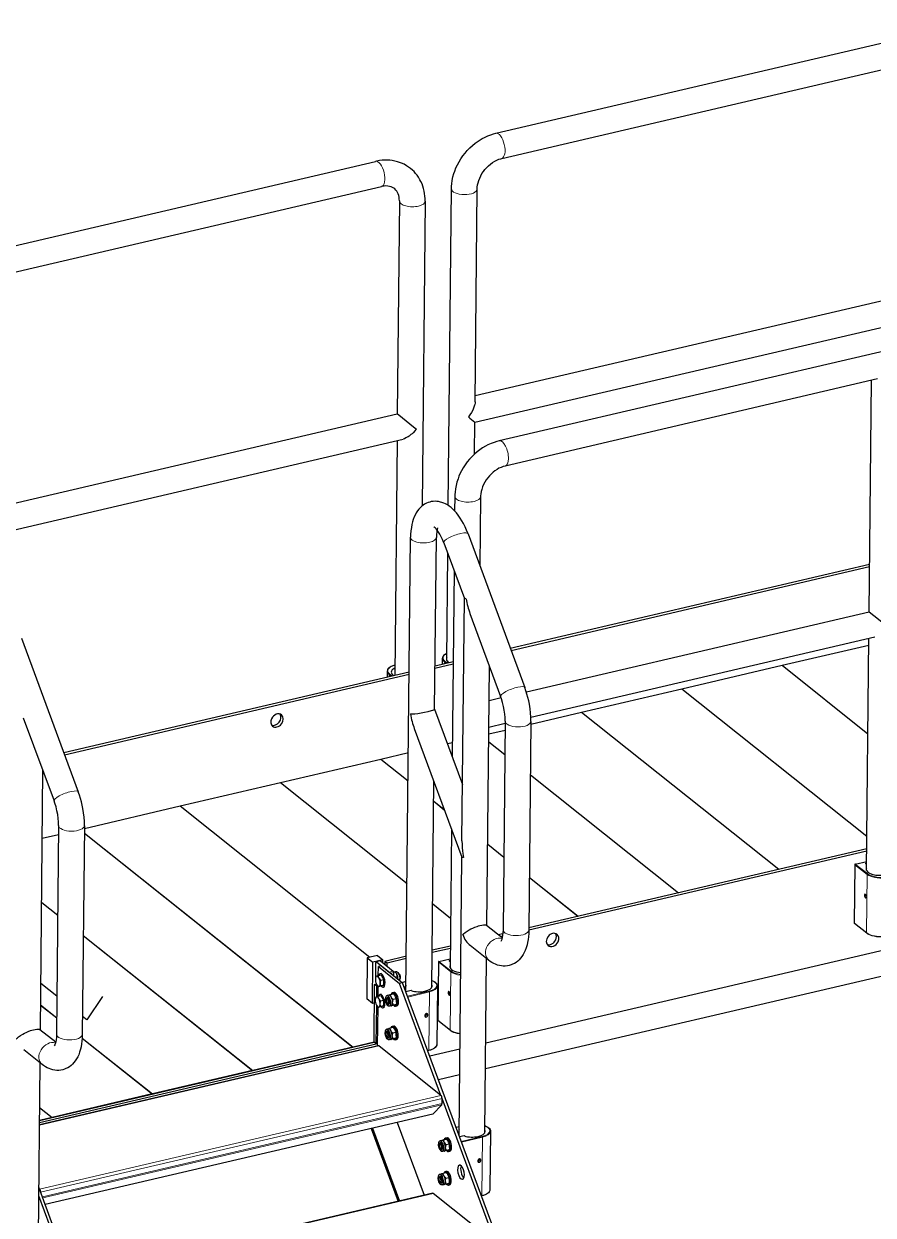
# Model space of a CAD drawing. Extents: x 5 to 836, y 5 to 589.
# Drawn here: x 697.3 to 771.3, y 246.8 to 350.6 of the extents above; entities that cross this region are included whole.
import ezdxf

# ---------------------------------------------------------------- set-up
doc = ezdxf.new("R2010")
doc.units = 0

msp = doc.modelspace()

# ---------------------------------------------------------------- linework, layer by layer
at = {"color": 7, "lineweight": 25}
for p, q in [((738.43, 341.05), (779.28, 350.59)), ((738.94, 338.86), (779.79, 348.4)), ((687.09, 329.07), (727.94, 338.6)), ((687.6, 326.87), (728.45, 336.41)), ((734.28, 308.62), (734.55, 336.21)), ((736.62, 317.64), (736.8, 336.19)), ((730.02, 335.16), (729.83, 316.6)), ((732.27, 335.13), (732.01, 308.58)), ((805.39, 329.81), (738.72, 314.25)), ((736.63, 318.19), (781.18, 328.59)), ((736.6, 315.87), (781.69, 326.4)), ((771.7, 319.64), (739.23, 312.05)), ((770.97, 299.33), (771.17, 319.51)), ((685.28, 306.2), (729.83, 316.6)), ((736.57, 313.09), (736.6, 315.87)), ((685.26, 303.89), (730.35, 314.41)), ((729.81, 314.29), (729.61, 293.82)), ((734.85, 309.41), (734.83, 308.14)), ((737.1, 309.38), (737.04, 303.34)), ((730.59, 266.25), (730.99, 305.85)), ((733.09, 290.87), (733.24, 305.83)), ((733.89, 305.37), (735.68, 300.52)), ((736, 306.15), (740.95, 292.75)), ((734.15, 295.13), (734.24, 304.42)), ((739.69, 296.17), (771.01, 303.49)), ((739.76, 295.99), (771.01, 303.29)), ((734.78, 302.95), (734.62, 286.72)), ((735.47, 279.38), (735.68, 300.53)), ((736.17, 299.21), (738.84, 291.97)), ((770.97, 299.33), (741.09, 292.36)), ((697.07, 297.06), (702.02, 283.66)), ((771.48, 297.14), (741.48, 290.14)), ((770.75, 276.8), (770.95, 297.02)), ((763.39, 294.69), (770.94, 296.45)), ((733.13, 294.64), (734.71, 295.01)), ((733.76, 295.29), (733.76, 294.79)), ((700.76, 287.08), (730.87, 294.12)), ((700.83, 286.9), (730.87, 293.92)), ((728.95, 294.17), (728.95, 293.67)), ((733.12, 294.44), (734.7, 294.81)), ((737.65, 271.99), (737.87, 294.6)), ((754.64, 292.64), (763.39, 294.69)), ((763.39, 294.69), (763.39, 294.68)), ((763.39, 294.69), (770.87, 288.73)), ((763.39, 294.69), (770.87, 288.73)), ((738.89, 291.84), (737.84, 291.6)), ((745.89, 290.6), (754.64, 292.64)), ((754.64, 292.64), (754.64, 292.64)), ((754.64, 292.64), (770.78, 279.79)), ((754.64, 292.64), (770.78, 279.8)), ((733.09, 290.87), (735.52, 284.3)), ((697.23, 290.12), (699.91, 282.88)), ((739.24, 289.83), (739.06, 271.63)), ((741.49, 289.8), (741.31, 271.61)), ((741.48, 289.57), (745.89, 290.6)), ((745.89, 290.6), (745.89, 290.6)), ((745.89, 290.6), (763.09, 276.91)), ((745.89, 290.6), (763.09, 276.91)), ((731.32, 289.17), (735.46, 277.98)), ((737.81, 288.71), (739.23, 289.04)), ((739.23, 289.61), (737.82, 289.28)), ((734.2, 287.87), (734.64, 287.97)), ((737.81, 288.03), (739.21, 286.91)), ((737.81, 288.03), (739.21, 286.92)), ((728.4, 286.52), (730.8, 287.08)), ((719.65, 284.47), (728.39, 286.51)), ((728.39, 286.51), (730.78, 284.62)), ((728.4, 286.52), (728.4, 286.51)), ((728.4, 286.52), (730.78, 284.62)), ((698.72, 262.9), (698.94, 285.51)), ((732.85, 266.63), (733.03, 284.56)), ((741.44, 285.14), (754.34, 274.86)), ((741.44, 285.13), (754.34, 274.86)), ((710.9, 282.43), (719.64, 284.47)), ((719.64, 284.47), (730.69, 275.68)), ((719.65, 284.47), (719.65, 284.47)), ((719.65, 284.47), (730.69, 275.68)), ((702.55, 280.48), (710.89, 282.43)), ((710.89, 282.43), (727.44, 269.26)), ((710.9, 282.43), (710.9, 282.43)), ((710.9, 282.43), (727.44, 269.26)), ((733.01, 282.84), (733.93, 282.1)), ((733.01, 282.84), (733.93, 282.11)), ((700.3, 280.74), (700.12, 262.54)), ((702.55, 280.71), (702.37, 262.52)), ((734.56, 280.41), (734.44, 268.32)), ((698.88, 279.62), (700.3, 279.95)), ((702.55, 280.07), (725.97, 261.42)), ((702.55, 280.07), (725.98, 261.42)), ((808.91, 278.43), (737.55, 261.77)), ((808.91, 278.43), (737.55, 261.77)), ((737.72, 279.09), (739.12, 277.97)), ((737.72, 279.09), (739.12, 277.98)), ((770.77, 278.7), (741.31, 271.82)), ((770.77, 278.5), (741.31, 271.62)), ((735.22, 253.72), (735.46, 277.98)), ((769.73, 277.31), (769.68, 272.23)), ((769.77, 277.37), (770.76, 277.6)), ((770.75, 277.34), (770.66, 277.42)), ((770.67, 277.43), (770.75, 277.45)), ((808.88, 276.18), (737.53, 259.52)), ((741.35, 276.2), (745.59, 272.82)), ((741.35, 276.2), (745.6, 272.82)), ((698.83, 274.02), (700.23, 272.91)), ((698.83, 274.02), (700.23, 272.91)), ((732.92, 273.91), (734.48, 272.66)), ((732.92, 273.9), (734.48, 272.66)), ((738.98, 270.93), (737.61, 272.02)), ((770.77, 271.34), (769.69, 272.2)), ((702.46, 271.13), (717.23, 259.38)), ((702.46, 271.13), (717.22, 259.37)), ((739.04, 271.29), (738.64, 271.2)), ((739.01, 271.08), (738.83, 271.04)), ((734.46, 270.22), (732.88, 269.85)), ((734.46, 270.02), (732.88, 269.65)), ((737.8, 268.99), (736.2, 270.26)), ((727.22, 269.2), (727.19, 265.61)), ((728.1, 269.41), (727.22, 269.2)), ((727.22, 269.2), (727.71, 268.82)), ((728.58, 269.02), (727.71, 268.82)), ((728.34, 268.93), (727.99, 268.85)), ((728.1, 269.41), (728.58, 269.02)), ((728.37, 268.92), (729.48, 268.04)), ((728.58, 268.76), (728.58, 269.02)), ((730.63, 269.33), (728.75, 268.89)), ((730.62, 269.13), (728.95, 268.73)), ((733.46, 268.89), (734.45, 269.12)), ((734.45, 268.86), (734.35, 268.94)), ((734.36, 268.95), (734.45, 268.97)), ((737.47, 253.97), (737.62, 269.13)), ((727.67, 265.22), (727.71, 268.82)), ((727.96, 267.54), (727.97, 268.79)), ((728.02, 268.84), (729.13, 267.96)), ((728.18, 267.63), (728.19, 268.43)), ((728.45, 268.5), (728.19, 268.43)), ((728.19, 268.43), (730.03, 266.97)), ((728.45, 268.5), (730.29, 267.03)), ((728.95, 268.73), (728.75, 268.89)), ((728.75, 268.89), (728.75, 268.62)), ((728.94, 268.47), (728.95, 268.73)), ((729.52, 267.97), (729.63, 267.99)), ((729.53, 267.64), (729.53, 267.91)), ((729.63, 267.99), (729.71, 268.01)), ((733.42, 268.84), (733.37, 263.75)), ((700.16, 265.85), (698.76, 266.96)), ((700.16, 265.85), (698.76, 266.96)), ((727.81, 261.85), (727.86, 266.88)), ((727.86, 266.88), (728.01, 266.92)), ((728.05, 266.73), (727.86, 266.88)), ((727.93, 267.35), (727.93, 267.35)), ((728.04, 266.88), (728.04, 266.88)), ((728.04, 266.88), (728.04, 266.88)), ((728.46, 267.69), (728.18, 267.63)), ((728.45, 267.84), (728.34, 267.81)), ((728.67, 267.28), (728.4, 267.22)), ((728.67, 267.28), (728.46, 267.69)), ((728.67, 266.82), (728.67, 267.28)), ((729.68, 267.52), (729.86, 267.56)), ((729.76, 267.82), (729.78, 267.78)), ((729.78, 267.78), (729.8, 267.75)), ((729.89, 267.37), (729.89, 267.35)), ((730.01, 267.77), (729.95, 267.82)), ((730.29, 267.03), (730.03, 266.97)), ((733.64, 257.2), (730.03, 266.97)), ((730.09, 267.42), (730.06, 267.35)), ((730.25, 267.06), (730.6, 267.15)), ((738.76, 244.15), (730.29, 267.03)), ((704.12, 265.84), (702.76, 263.78)), ((704.12, 265.84), (702.76, 263.78)), ((704.12, 265.84), (702.76, 263.78)), ((704.12, 265.84), (704.12, 265.84)), ((704.12, 265.84), (704.12, 265.84)), ((704.12, 265.84), (704.12, 265.84)), ((728.04, 265.79), (728.05, 266.73)), ((728.05, 266.73), (728.13, 266.75)), ((728.45, 266.76), (728.17, 266.69)), ((728.17, 265.83), (728.17, 266.69)), ((728.44, 265.89), (728.17, 265.83)), ((728.44, 266.04), (728.33, 266.01)), ((728.67, 266.82), (728.4, 266.75)), ((728.66, 265.48), (728.44, 265.89)), ((728.45, 266.76), (728.67, 266.82)), ((728.73, 266.67), (728.62, 266.65)), ((729.09, 265.94), (728.94, 265.9)), ((729.11, 265.95), (729.09, 265.94)), ((729.52, 266.05), (729.24, 265.98)), ((729.32, 265.76), (729.3, 265.8)), ((729.42, 266.14), (729.53, 266.17)), ((729.69, 265.8), (729.65, 265.88)), ((730.42, 266.68), (730.56, 266.71)), ((730.57, 266.28), (730.58, 266.72)), ((730.58, 266.27), (730.58, 266.27)), ((731.04, 266.34), (730.59, 266.23)), ((733.34, 266.74), (733.29, 261.65)), ((698.74, 265.09), (700.14, 263.97)), ((698.74, 265.08), (700.14, 263.97)), ((727.67, 265.22), (727.19, 265.61)), ((727.84, 265.26), (727.67, 265.22)), ((727.91, 265.55), (727.91, 265.55)), ((728, 261.69), (728.04, 265.05)), ((728.02, 265.08), (728.02, 265.08)), ((728.02, 265.08), (728.02, 265.08)), ((728.12, 261.52), (728.16, 264.89)), ((728.43, 264.96), (728.16, 264.89)), ((728.66, 265.48), (728.38, 265.42)), ((728.65, 265.02), (728.38, 264.95)), ((728.43, 264.96), (728.65, 265.02)), ((728.71, 264.87), (728.6, 264.85)), ((728.65, 265.02), (728.66, 265.48)), ((728.88, 265.59), (728.92, 265.67)), ((728.96, 265.24), (729.04, 265.18)), ((728.99, 265.73), (728.97, 265.73)), ((729.12, 265.16), (729.11, 265.16)), ((729.31, 265.02), (729.15, 264.98)), ((729.51, 265.06), (729.23, 264.99)), ((729.23, 265), (729.23, 264.99)), ((729.29, 265.01), (729.31, 265.02)), ((729.31, 265.02), (729.33, 265.02)), ((729.34, 265.72), (729.32, 265.76)), ((729.43, 265.3), (729.43, 265.34)), ((729.43, 265.25), (729.43, 265.3)), ((729.75, 265.62), (729.47, 265.55)), ((729.74, 265.12), (729.47, 265.06)), ((729.64, 265.09), (729.68, 265.1)), ((729.69, 264.98), (729.8, 265)), ((729.78, 265.33), (729.78, 265.42)), ((702.76, 263.78), (702.39, 264.07)), ((702.76, 263.78), (702.39, 264.07)), ((702.76, 263.78), (702.76, 263.78)), ((734.46, 262.87), (733.38, 263.72)), ((700.05, 261.84), (698.67, 262.93)), ((728.85, 262.66), (728.89, 262.75)), ((729.07, 263.02), (728.91, 262.98)), ((728.96, 262.8), (728.94, 262.8)), ((729.08, 263.02), (729.06, 263.02)), ((729.49, 263.12), (729.21, 263.06)), ((729.29, 262.83), (729.27, 262.87)), ((729.31, 262.79), (729.29, 262.83)), ((729.39, 263.22), (729.5, 263.25)), ((729.72, 262.69), (729.44, 262.63)), ((729.66, 262.88), (729.62, 262.95)), ((698.64, 255.03), (727.81, 261.85)), ((698.64, 254.84), (728, 261.69)), ((702.36, 262.2), (708.47, 257.33)), ((702.36, 262.2), (708.48, 257.33)), ((727.81, 261.85), (725.98, 261.42)), ((728, 261.69), (727.81, 261.85)), ((728.93, 262.31), (729.01, 262.25)), ((729.09, 262.23), (729.08, 262.23)), ((729.28, 262.09), (729.12, 262.05)), ((729.48, 262.13), (729.2, 262.07)), ((729.2, 262.07), (729.2, 262.07)), ((729.26, 262.09), (729.29, 262.09)), ((729.29, 262.09), (729.31, 262.1)), ((729.4, 262.37), (729.4, 262.41)), ((729.4, 262.33), (729.4, 262.37)), ((729.72, 262.2), (729.44, 262.13)), ((729.61, 262.17), (729.66, 262.18)), ((729.66, 262.05), (729.77, 262.08)), ((729.75, 262.41), (729.75, 262.5)), ((698.87, 259.9), (697.27, 261.17)), ((728.17, 261.53), (698.64, 254.64)), ((725.97, 261.42), (717.23, 259.38)), ((733.64, 257.2), (728.22, 261.52)), ((732.57, 261.11), (732.49, 261.09)), ((735.29, 261.24), (732.66, 260.63)), ((735.29, 261.24), (732.66, 260.63)), ((698.54, 244.88), (698.69, 260.04)), ((717.22, 259.37), (708.48, 257.33)), ((735.27, 258.99), (733.43, 258.56)), ((708.47, 257.33), (699.73, 255.29)), ((733.74, 256.49), (733.74, 256.94)), ((738.4, 244.35), (733.74, 256.94)), ((698.65, 256.15), (699.73, 255.29)), ((698.65, 256.15), (699.73, 255.29)), ((732.93, 255.58), (699.14, 247.69)), ((732.93, 255.58), (733.71, 256.39)), ((699.73, 255.29), (698.64, 255.03)), ((729.82, 254.85), (732.17, 248.5)), ((734.96, 254.43), (735.23, 254.49)), ((727.55, 254.32), (729.9, 247.97)), ((727.68, 254.35), (730.03, 248)), ((734.14, 253.39), (733.87, 253.32)), ((734.04, 253.49), (734.15, 253.51)), ((735.1, 254.04), (735.19, 254.06)), ((735.2, 253.78), (735.2, 254.06)), ((735.66, 253.68), (735.27, 253.59)), ((737.96, 254.08), (737.91, 249)), ((733.5, 252.93), (733.54, 253.02)), ((733.72, 253.28), (733.56, 253.25)), ((733.58, 252.58), (733.66, 252.52)), ((733.61, 253.07), (733.59, 253.07)), ((733.73, 253.29), (733.71, 253.28)), ((733.74, 252.5), (733.73, 252.5)), ((733.93, 252.36), (733.77, 252.32)), ((733.85, 252.34), (733.86, 252.34)), ((734.13, 252.4), (733.86, 252.34)), ((733.94, 253.1), (733.92, 253.14)), ((733.92, 252.35), (733.94, 252.36)), ((733.96, 253.06), (733.94, 253.1)), ((733.94, 252.36), (733.96, 252.37)), ((734.05, 252.64), (734.05, 252.68)), ((734.05, 252.59), (734.05, 252.64)), ((734.37, 252.96), (734.09, 252.89)), ((734.37, 252.46), (734.09, 252.4)), ((734.31, 253.14), (734.27, 253.22)), ((734.27, 252.44), (734.31, 252.45)), ((734.31, 252.32), (734.42, 252.34)), ((734.4, 252.68), (734.4, 252.76)), ((733.69, 250.36), (733.53, 250.32)), ((733.7, 250.36), (733.69, 250.36)), ((734.11, 250.46), (733.84, 250.4)), ((734.01, 250.56), (734.12, 250.59)), ((734.28, 250.22), (734.24, 250.3)), ((703.5, 235.92), (698.58, 249.21)), ((733.47, 250), (733.51, 250.09)), ((733.55, 249.66), (733.63, 249.6)), ((733.58, 250.15), (733.57, 250.14)), ((733.72, 249.58), (733.7, 249.57)), ((733.9, 249.43), (733.74, 249.4)), ((733.82, 249.42), (733.83, 249.41)), ((734.1, 249.48), (733.83, 249.41)), ((733.91, 250.18), (733.89, 250.21)), ((733.89, 249.43), (733.91, 249.44)), ((733.93, 250.14), (733.91, 250.18)), ((733.91, 249.44), (733.93, 249.44)), ((734.03, 249.71), (734.03, 249.76)), ((734.03, 249.67), (734.03, 249.71)), ((734.34, 250.03), (734.06, 249.97)), ((734.34, 249.54), (734.06, 249.48)), ((734.24, 249.51), (734.28, 249.52)), ((734.28, 249.39), (734.39, 249.42)), ((734.38, 249.75), (734.38, 249.84)), ((703.24, 235.86), (698.57, 248.46)), ((732.93, 248.68), (701.49, 241.34)), ((738.4, 244.35), (732.97, 248.66)), ((737.19, 248.45), (737.17, 248.45))]:
    msp.add_line(p, q, dxfattribs=at)
at = {"color": 7, "lineweight": 9}
for p, q in [((733.94, 295), (733.93, 294.83)), ((734.1, 294.87), (733.94, 295)), ((734.19, 294.89), (733.98, 295.05)), ((729.29, 293.75), (729.12, 293.87)), ((729.12, 293.87), (729.12, 293.71)), ((729.37, 293.77), (729.17, 293.93)), ((770.8, 276.46), (769.73, 277.31)), ((770.85, 276.51), (769.77, 277.37)), ((770.67, 277.43), (770.67, 277.41)), ((770.8, 276.46), (770.75, 271.37)), ((770.75, 271.37), (769.68, 272.23)), ((728.37, 268.92), (728.02, 268.84)), ((734.36, 268.95), (734.36, 268.93)), ((729.48, 268.04), (729.13, 267.96)), ((729.53, 267.91), (729.27, 267.85)), ((734.5, 267.98), (733.42, 268.84)), ((734.54, 268.03), (733.46, 268.89)), ((734.5, 267.98), (734.45, 262.89)), ((730.26, 267.06), (730.6, 267.14)), ((730.56, 266.31), (730.56, 266.71)), ((732.61, 266.29), (730.73, 265.85)), ((732.63, 266.22), (730.76, 265.78)), ((732.63, 266.22), (732.58, 261.14)), ((734.45, 262.89), (733.37, 263.75)), ((728.22, 261.52), (698.63, 254.61)), ((732.58, 261.14), (732.48, 261.11)), ((733.64, 257.2), (698.65, 249.03)), ((733.74, 256.94), (698.74, 248.77)), ((733.74, 256.49), (698.9, 248.36)), ((733.71, 256.39), (698.93, 248.27)), ((734.96, 254.42), (735.23, 254.48)), ((735.18, 253.81), (735.19, 254.06)), ((737.23, 253.63), (735.41, 253.2)), ((737.25, 253.56), (735.43, 253.14)), ((737.25, 253.56), (737.2, 248.48)), ((732.97, 248.66), (701.5, 241.32)), ((737.2, 248.48), (737.16, 248.47))]:
    msp.add_line(p, q, dxfattribs=at)
at = {"color": 7, "lineweight": 25}
for points in [[(734.55, 336.21), (734.56, 336.44), (734.58, 336.66), (734.62, 336.95), (734.68, 337.25), (734.77, 337.54), (734.84, 337.75), (734.95, 338.03), (735.08, 338.31), (735.22, 338.58), (735.38, 338.84), (735.55, 339.09), (735.74, 339.33), (735.94, 339.56), (736.15, 339.78), (736.38, 339.99), (736.62, 340.18), (736.8, 340.31), (736.98, 340.43), (737.24, 340.59), (737.45, 340.7), (737.72, 340.82), (738, 340.93), (738.21, 341), (738.43, 341.05)], [(732.27, 335.13), (732.26, 335.36), (732.25, 335.58), (732.22, 335.8), (732.18, 336.01), (732.13, 336.23), (732.07, 336.44), (731.99, 336.64), (731.9, 336.84), (731.81, 337.01), (731.69, 337.22), (731.56, 337.4), (731.43, 337.56), (731.3, 337.71), (731.16, 337.84), (731, 337.98), (730.82, 338.11), (730.64, 338.23), (730.42, 338.35), (730.19, 338.45), (730.03, 338.52), (729.86, 338.57), (729.63, 338.63), (729.4, 338.67), (729.17, 338.7), (728.97, 338.71), (728.75, 338.71), (728.53, 338.7), (728.28, 338.67), (728.01, 338.62), (727.94, 338.6)], [(736.8, 336.19), (736.81, 336.37), (736.84, 336.56), (736.88, 336.75), (736.93, 336.93), (737.02, 337.15), (737.11, 337.35), (737.22, 337.54), (737.34, 337.72), (737.48, 337.9), (737.63, 338.07), (737.78, 338.23), (737.95, 338.37), (738.14, 338.5), (738.33, 338.62), (738.52, 338.72), (738.7, 338.79), (738.87, 338.84), (738.94, 338.86)], [(730.02, 335.16), (730.01, 335.33), (729.99, 335.49), (729.96, 335.63), (729.91, 335.77), (729.86, 335.89), (729.79, 336), (729.71, 336.11), (729.62, 336.2), (729.52, 336.28), (729.41, 336.34), (729.29, 336.39), (729.15, 336.43), (729, 336.45), (728.84, 336.46), (728.68, 336.45), (728.52, 336.43), (728.45, 336.41)], [(736.62, 317.64), (736.61, 317.54), (736.6, 317.43), (736.58, 317.35), (736.55, 317.26), (736.49, 317.09), (736.41, 316.92), (736.3, 316.72), (736.17, 316.52), (736.03, 316.33)], [(729.83, 316.6), (729.83, 316.6), (729.85, 316.59), (729.96, 316.51), (731.24, 315.48), (731.5, 315.28)], [(736.03, 316.33), (736.15, 316.24), (736.59, 315.88), (736.6, 315.87), (736.6, 315.87), (736.6, 315.87)], [(731.5, 315.28), (731.38, 315.14), (731.21, 314.96), (731.12, 314.87), (731.02, 314.79), (730.86, 314.67), (730.78, 314.61), (730.7, 314.56), (730.58, 314.5), (730.45, 314.44), (730.35, 314.41)], [(738.72, 314.25), (738.51, 314.19), (738.29, 314.12), (738.01, 314.02), (737.74, 313.89), (737.53, 313.78), (737.27, 313.63), (737.03, 313.46), (736.79, 313.28), (736.56, 313.08), (736.34, 312.87), (736.13, 312.64), (735.94, 312.41), (735.76, 312.16), (735.59, 311.9), (735.44, 311.64), (735.3, 311.37), (735.21, 311.16), (735.13, 310.95), (735.04, 310.66), (734.96, 310.37), (734.9, 310.07), (734.87, 309.78), (734.85, 309.56), (734.85, 309.41)], [(739.23, 312.05), (739.06, 312.01), (738.88, 311.94), (738.7, 311.86), (738.53, 311.76), (738.35, 311.64), (738.18, 311.51), (738.01, 311.36), (737.86, 311.2), (737.72, 311.02), (737.58, 310.84), (737.47, 310.65), (737.36, 310.46), (737.27, 310.24), (737.2, 310.02), (737.15, 309.83), (737.12, 309.64), (737.1, 309.46), (737.1, 309.38)], [(736, 306.15), (735.88, 306.46), (735.75, 306.75), (735.6, 307.04), (735.47, 307.29), (735.32, 307.52), (735.15, 307.77), (734.99, 307.97), (734.83, 308.15), (734.68, 308.3), (734.53, 308.44), (734.36, 308.56), (734.21, 308.66), (734.04, 308.75), (733.89, 308.82), (733.72, 308.89), (733.59, 308.92), (733.42, 308.96), (733.28, 308.97), (733.14, 308.98), (732.96, 308.97), (732.8, 308.95), (732.66, 308.92), (732.54, 308.88), (732.37, 308.81), (732.22, 308.73), (732.1, 308.65), (731.97, 308.55), (731.83, 308.42), (731.71, 308.29), (731.59, 308.14), (731.49, 307.99), (731.41, 307.83), (731.31, 307.62), (731.22, 307.4), (731.16, 307.18), (731.1, 306.95), (731.06, 306.71), (731.02, 306.41), (730.99, 306.08), (730.99, 305.85)], [(733.89, 305.37), (733.78, 305.64), (733.67, 305.88), (733.55, 306.11), (733.44, 306.29), (733.32, 306.46), (733.22, 306.58), (733.13, 306.67), (733.06, 306.73), (733.03, 306.75)], [(733.35, 306.66), (733.31, 306.51), (733.27, 306.33), (733.25, 306.09), (733.24, 305.83)], [(735.82, 300.49), (735.75, 300.5), (735.7, 300.51), (735.69, 300.51), (735.68, 300.52), (735.68, 300.52)], [(772.63, 298), (772.53, 298.09), (771.37, 299.01), (770.98, 299.32), (770.97, 299.33), (770.97, 299.33)], [(734.15, 295.73), (734.03, 295.66), (733.94, 295.6), (733.87, 295.53), (733.82, 295.47), (733.79, 295.4), (733.77, 295.33), (733.76, 295.29)], [(729.62, 294.7), (729.45, 294.65), (729.31, 294.59), (729.2, 294.53), (729.11, 294.46), (729.04, 294.4), (728.99, 294.32), (728.97, 294.25), (728.95, 294.18), (728.95, 294.17)], [(739.24, 289.83), (739.23, 290.13), (739.2, 290.44), (739.16, 290.77), (739.1, 291.11), (739.01, 291.44), (738.92, 291.76), (738.84, 291.97)], [(741.49, 289.8), (741.48, 290.17), (741.46, 290.54), (741.41, 290.91), (741.35, 291.29), (741.29, 291.59), (741.22, 291.88), (741.14, 292.18), (741.05, 292.47), (740.95, 292.75)], [(730.98, 290.45), (731.1, 290.45), (731.35, 290.47), (731.62, 290.5), (731.91, 290.55), (732.2, 290.6), (732.53, 290.67), (732.81, 290.74), (732.92, 290.78), (733.01, 290.81), (733.06, 290.84), (733.08, 290.86), (733.09, 290.87), (733.09, 290.87)], [(702.55, 280.71), (702.55, 281.08), (702.52, 281.45), (702.48, 281.82), (702.42, 282.2), (702.36, 282.49), (702.29, 282.79), (702.21, 283.09), (702.12, 283.38), (702.02, 283.66)], [(700.3, 280.74), (700.3, 281.04), (700.27, 281.35), (700.23, 281.68), (700.16, 282.02), (700.08, 282.35), (699.99, 282.67), (699.91, 282.88)], [(735.47, 279.38), (735.48, 279.08), (735.49, 278.78), (735.52, 278.53), (735.55, 278.29), (735.6, 277.95)], [(735.6, 277.95), (735.52, 277.95), (735.48, 277.96), (735.47, 277.97), (735.46, 277.98), (735.46, 277.98)], [(735.53, 271.22), (735.61, 271.29), (735.75, 271.41), (735.92, 271.52), (736.11, 271.64), (736.26, 271.72), (736.41, 271.79), (736.59, 271.87), (736.79, 271.94), (736.91, 271.98), (737.04, 272.02), (737.2, 272.05), (737.34, 272.07), (737.45, 272.07), (737.53, 272.06), (737.57, 272.04), (737.61, 272.02)], [(741.31, 271.61), (741.3, 271.31), (741.27, 271.03), (741.24, 270.78), (741.2, 270.54), (741.15, 270.32), (741.07, 270.07), (740.99, 269.84), (740.91, 269.67), (740.81, 269.48), (740.69, 269.3), (740.58, 269.16), (740.46, 269.03), (740.33, 268.91), (740.19, 268.8), (740.04, 268.71), (739.88, 268.63), (739.75, 268.58), (739.6, 268.53), (739.43, 268.5), (739.25, 268.48), (739.08, 268.48), (738.91, 268.49), (738.74, 268.52), (738.57, 268.57), (738.41, 268.63), (738.25, 268.7), (738.09, 268.79), (737.93, 268.89), (737.8, 268.99)], [(739.06, 271.63), (739.04, 271.36), (739.02, 271.15), (738.99, 270.96), (738.95, 270.8), (738.9, 270.69), (738.86, 270.61)], [(773.33, 271.64), (773.32, 271.57), (773.3, 271.5), (773.26, 271.43), (773.19, 271.36), (773.11, 271.3), (773, 271.23), (772.87, 271.17), (772.72, 271.12), (772.55, 271.08), (772.33, 271.05), (772.11, 271.03), (771.88, 271.03), (771.65, 271.04), (771.43, 271.08), (771.25, 271.12), (771.08, 271.17), (770.94, 271.23), (770.83, 271.3), (770.77, 271.34)], [(729.76, 267.82), (729.72, 267.89), (729.63, 267.99)], [(729.71, 268.01), (729.75, 268.01), (729.8, 267.99), (729.84, 267.96), (729.89, 267.91), (729.95, 267.83), (729.99, 267.72), (730.03, 267.59), (730.06, 267.46), (730.06, 267.37)], [(727.96, 267.57), (727.94, 267.48), (727.93, 267.41), (727.93, 267.35)], [(728.18, 267.63), (728, 267.58), (727.96, 267.57)], [(728.04, 266.88), (728.07, 266.82), (728.12, 266.76), (728.17, 266.69)], [(728.25, 267.42), (728.23, 267.48), (728.2, 267.55), (728.18, 267.63)], [(728.25, 267.42), (728.29, 267.36), (728.34, 267.29), (728.4, 267.22)], [(728.4, 266.75), (728.38, 266.83), (728.37, 266.89), (728.36, 266.98), (728.37, 267.06), (728.38, 267.14), (728.4, 267.22)], [(729.8, 267.75), (729.83, 267.68), (729.86, 267.56)], [(729.89, 267.37), (729.88, 267.44), (729.86, 267.56)], [(730.04, 267.23), (730.06, 267.32), (730.06, 267.37)], [(732.85, 267.23), (732.99, 267.17), (733.1, 267.1), (733.19, 267.03), (733.25, 266.96), (733.3, 266.89), (733.33, 266.82), (733.34, 266.76), (733.34, 266.74)], [(728.17, 265.83), (727.99, 265.78), (727.95, 265.77)], [(728.17, 266.69), (728.3, 266.73), (728.4, 266.75)], [(728.23, 265.62), (728.21, 265.68), (728.18, 265.75), (728.17, 265.83)], [(728.94, 265.9), (728.9, 265.89), (728.86, 265.85), (728.84, 265.8), (728.81, 265.73), (728.8, 265.64), (728.8, 265.62)], [(729.3, 265.8), (729.27, 265.86), (729.24, 265.98)], [(729.65, 265.88), (729.61, 265.94), (729.52, 266.05)], [(729.69, 265.8), (729.72, 265.73), (729.75, 265.62)], [(727.95, 265.77), (727.93, 265.69), (727.91, 265.61), (727.91, 265.55)], [(728.02, 265.08), (728.05, 265.02), (728.1, 264.96), (728.16, 264.89)], [(728.16, 264.89), (728.28, 264.93), (728.38, 264.95)], [(728.23, 265.62), (728.27, 265.56), (728.32, 265.49), (728.38, 265.42)], [(728.38, 264.95), (728.36, 265.03), (728.35, 265.09), (728.34, 265.18), (728.35, 265.27), (728.36, 265.34), (728.38, 265.42)], [(729.15, 264.98), (729.11, 264.98), (729.07, 264.99), (729.02, 265.02), (728.97, 265.08), (728.92, 265.16), (728.87, 265.26), (728.83, 265.39), (728.81, 265.52), (728.8, 265.62)], [(729.34, 265.72), (729.38, 265.66), (729.47, 265.55)], [(729.43, 265.34), (729.44, 265.42), (729.47, 265.55)], [(729.43, 265.25), (729.44, 265.18), (729.47, 265.06)], [(729.78, 265.33), (729.77, 265.26), (729.74, 265.12)], [(729.78, 265.42), (729.78, 265.49), (729.75, 265.62)], [(732.23, 264.12), (732.27, 264.13), (732.31, 264.15), (732.34, 264.17), (732.36, 264.19), (732.38, 264.22), (732.39, 264.25), (732.4, 264.29), (732.4, 264.34)], [(696.6, 262.13), (696.68, 262.2), (696.82, 262.32), (696.99, 262.43), (697.18, 262.55), (697.32, 262.63), (697.48, 262.7), (697.66, 262.78), (697.85, 262.85), (697.98, 262.89), (698.11, 262.93), (698.27, 262.96), (698.41, 262.98), (698.52, 262.98), (698.6, 262.97), (698.64, 262.95), (698.67, 262.93)], [(728.91, 262.98), (728.87, 262.96), (728.83, 262.93), (728.81, 262.88), (728.79, 262.81), (728.78, 262.72), (728.78, 262.69)], [(729.12, 262.05), (729.08, 262.05), (729.04, 262.07), (728.99, 262.1), (728.94, 262.15), (728.89, 262.23), (728.84, 262.34), (728.8, 262.46), (728.78, 262.6), (728.78, 262.69)], [(729.27, 262.87), (729.25, 262.94), (729.21, 263.06)], [(729.31, 262.79), (729.36, 262.73), (729.44, 262.63)], [(729.62, 262.95), (729.58, 263.02), (729.49, 263.12)], [(729.66, 262.88), (729.69, 262.81), (729.72, 262.69)], [(729.75, 262.5), (729.75, 262.57), (729.72, 262.69)], [(735.31, 262.57), (735.09, 262.61), (734.92, 262.65), (734.76, 262.7), (734.62, 262.76), (734.51, 262.83), (734.46, 262.87)], [(702.37, 262.52), (702.36, 262.22), (702.34, 261.94), (702.31, 261.69), (702.27, 261.45), (702.22, 261.23), (702.14, 260.98), (702.06, 260.75), (701.98, 260.58), (701.87, 260.39), (701.76, 260.21), (701.64, 260.06), (701.53, 259.94), (701.4, 259.82), (701.26, 259.71), (701.11, 259.62), (700.95, 259.54), (700.82, 259.49), (700.66, 259.44), (700.5, 259.4), (700.32, 259.39), (700.15, 259.39), (699.98, 259.4), (699.81, 259.43), (699.64, 259.48), (699.48, 259.54), (699.32, 259.61), (699.16, 259.7), (699, 259.8), (698.87, 259.9)], [(700.12, 262.54), (700.11, 262.27), (700.09, 262.06), (700.06, 261.87), (700.02, 261.71), (699.97, 261.6), (699.93, 261.52)], [(729.4, 262.41), (729.41, 262.49), (729.44, 262.63)], [(729.4, 262.33), (729.41, 262.25), (729.44, 262.13)], [(729.75, 262.41), (729.74, 262.33), (729.72, 262.2)], [(733.29, 261.65), (733.28, 261.58), (733.25, 261.51), (733.22, 261.45), (733.16, 261.39), (733.08, 261.32), (732.99, 261.26), (732.86, 261.2), (732.72, 261.15), (732.57, 261.11)], [(737.48, 254.57), (737.61, 254.51), (737.72, 254.44), (737.81, 254.38), (737.88, 254.31), (737.92, 254.24), (737.95, 254.16), (737.96, 254.1), (737.96, 254.08)], [(734.27, 253.22), (734.23, 253.28), (734.14, 253.39)], [(733.56, 253.25), (733.52, 253.23), (733.48, 253.2), (733.46, 253.15), (733.44, 253.07), (733.43, 252.98), (733.43, 252.96)], [(733.77, 252.32), (733.73, 252.32), (733.69, 252.33), (733.64, 252.37), (733.59, 252.42), (733.54, 252.5), (733.49, 252.6), (733.45, 252.73), (733.43, 252.86), (733.43, 252.96)], [(733.92, 253.14), (733.9, 253.21), (733.87, 253.32)], [(733.96, 253.06), (734.01, 253), (734.09, 252.89)], [(734.05, 252.68), (734.06, 252.76), (734.09, 252.89)], [(734.05, 252.59), (734.06, 252.52), (734.09, 252.4)], [(734.31, 253.14), (734.34, 253.08), (734.37, 252.96)], [(734.4, 252.76), (734.4, 252.84), (734.37, 252.96)], [(734.4, 252.68), (734.4, 252.6), (734.37, 252.46)], [(736.85, 251.46), (736.89, 251.47), (736.93, 251.49), (736.96, 251.51), (736.98, 251.53), (737, 251.56), (737.01, 251.59), (737.02, 251.64), (737.02, 251.68)], [(733.53, 250.32), (733.49, 250.3), (733.46, 250.27), (733.43, 250.22), (733.41, 250.15), (733.4, 250.06), (733.4, 250.04)], [(733.89, 250.21), (733.87, 250.28), (733.84, 250.4)], [(734.24, 250.3), (734.2, 250.36), (734.11, 250.46)], [(734.28, 250.22), (734.31, 250.15), (734.34, 250.03)], [(733.74, 249.4), (733.7, 249.4), (733.66, 249.41), (733.61, 249.44), (733.56, 249.5), (733.51, 249.58), (733.46, 249.68), (733.42, 249.81), (733.4, 249.94), (733.4, 250.04)], [(733.93, 250.14), (733.98, 250.07), (734.06, 249.97)], [(734.03, 249.76), (734.03, 249.83), (734.06, 249.97)], [(734.03, 249.67), (734.03, 249.6), (734.06, 249.48)], [(734.38, 249.84), (734.37, 249.91), (734.34, 250.03)], [(734.38, 249.75), (734.37, 249.67), (734.34, 249.54)], [(737.91, 249), (737.9, 248.92), (737.88, 248.86), (737.84, 248.79), (737.78, 248.73), (737.7, 248.67), (737.61, 248.61), (737.49, 248.55), (737.35, 248.49), (737.19, 248.45)]]:
    msp.add_lwpolyline(points, dxfattribs=at)
for centre, radius, start, end in [((732.79, 252.22), 14.21, 104.4356, 104.9835), ((729.57, 265.34), 1.37, 40.9875, 42.6676), ((729.65, 263.69), 1.37, 105.2198, 107.8283), ((733.01, 251.3), 14.21, 104.4356, 104.9835), ((725.97, 278.82), 14.21, 284.4356, 284.9835), ((729.33, 266.42), 1.37, 285.2199, 287.8283), ((732.76, 249.3), 14.21, 104.4356, 104.9835), ((729.62, 260.77), 1.37, 105.2198, 107.8283), ((732.98, 248.37), 14.21, 104.4356, 104.9835), ((725.94, 275.89), 14.21, 284.4356, 284.9835), ((729.3, 263.5), 1.37, 285.2199, 287.8283), ((737.41, 239.56), 14.21, 104.4356, 104.9835), ((734.27, 251.03), 1.37, 105.2198, 107.8283), ((737.63, 238.64), 14.21, 104.4356, 104.9835), ((730.59, 266.16), 14.21, 284.4356, 284.9835), ((733.95, 253.77), 1.37, 285.2199, 287.8283), ((737.38, 236.64), 14.21, 104.4356, 104.9835), ((734.25, 248.11), 1.37, 105.2198, 107.8283), ((737.6, 235.72), 14.21, 104.4356, 104.9835), ((730.56, 263.24), 14.21, 284.4356, 284.9835), ((733.92, 250.84), 1.37, 285.2199, 287.8283)]:
    msp.add_arc(centre, radius, start, end, dxfattribs=at)
at = {"color": 7, "lineweight": 9}
for centre, major_axis, ratio, start_param, end_param in [((738.68, 339.96), (0.26, -1.1), 0.43918, 0.000015, 3.141607), ((728.2, 337.51), (0.26, -1.1), 0.43918, 0.000015, 3.141607), ((735.68, 336.2), (1.12, -0.01), 0.436237, 3.141578, 6.28317), ((731.14, 335.14), (-1.12, 0.01), 0.436237, 6.28317, 9.424763), ((738.98, 313.15), (-0.26, 1.1), 0.43918, 3.141607, 6.2832), ((735.97, 309.4), (-1.12, 0.01), 0.436237, 6.28317, 9.424763), ((732.11, 305.84), (1.12, -0.01), 0.436237, 3.141631, 6.283224), ((734.94, 305.76), (-1.06, -0.39), 0.24688, 3.141577, 6.28317), ((735.14, 295.32), (-1.32, 0.01), 0.436237, 5.55707, 6.793061), ((735.14, 295.28), (-1.37, 0.01), 0.436237, 6.28317, 6.793061), ((733.98, 295.01), (-0.0311, -0.0391), 0.785378, 3.923629, 5.494425), ((730.33, 294.2), (-1.32, 0.01), 0.436237, 5.282312, 6.793061), ((730.33, 294.16), (-1.37, 0.01), 0.436237, 6.28317, 6.793061), ((729.17, 293.89), (-0.0311, -0.0391), 0.785378, 3.923629, 5.494425), ((739.9, 292.36), (-1.06, -0.39), 0.24688, 3.141577, 6.28317), ((740.36, 289.81), (-1.12, 0.01), 0.436237, 0.000039, 3.141631), ((700.97, 283.27), (-1.06, -0.39), 0.24688, 3.141577, 6.28317), ((701.43, 280.72), (-1.12, 0.01), 0.436237, 0.000039, 3.141631), ((772.01, 276.74), (-1.37, 0.01), 0.436237, 0.509876, 3.141631), ((770.85, 276.47), (-0.0311, -0.0391), 0.785378, 3.923629, 5.494425), ((772.01, 276.78), (-1.32, 0.01), 0.436237, 0.509876, 3.651468), ((738.5, 269.87), (0.701, 0.88), 0.785378, 0.302444, 3.141552), ((740.18, 271.62), (-1.12, 0.01), 0.436237, 0.000039, 3.141631), ((771.96, 271.65), (-1.37, 0.01), 0.436237, 0.509876, 3.141631), ((770.8, 271.38), (-0.0311, -0.0391), 0.785378, 5.494425, 6.283206), ((729.82, 267.54), (0.108, -0.463), 0.43918, 0.743062, 3.141542), ((734.54, 267.99), (-0.0311, -0.0391), 0.785378, 3.923629, 5.494425), ((735.7, 268.26), (-1.37, 0.01), 0.436237, 0.509876, 1.32208), ((735.7, 268.3), (-1.32, 0.01), 0.436237, 0.509876, 1.312484), ((731.97, 266.8), (-1.32, 0.01), 0.436237, 2.080672, 3.980994), ((729.03, 265.44), (-0.104, 0.446), 0.43918, 1.06378, 7.346965), ((729.04, 265.44), (-0.108, 0.463), 0.43918, 3.141542, 6.283135), ((732.61, 266.24), (0.0114, -0.0487), 0.43918, 1.06378, 2.634576), ((731.96, 266.75), (-1.37, 0.01), 0.436237, 2.080672, 3.141578), ((729, 262.51), (-0.104, 0.446), 0.43918, 1.06378, 7.346965), ((729.01, 262.52), (-0.108, 0.463), 0.43918, 3.141542, 6.283135), ((735.65, 263.18), (-1.37, 0.01), 0.436237, 0.509876, 1.32208), ((734.49, 262.91), (-0.0311, -0.0391), 0.785378, 5.494425, 6.283206), ((699.57, 260.78), (0.701, 0.88), 0.785378, 0.302444, 3.141552), ((701.25, 262.53), (-1.12, 0.01), 0.436237, 0.000039, 3.141631), ((731.91, 261.67), (-1.37, 0.01), 0.436237, 2.080672, 3.141578), ((732.56, 261.16), (0.0114, -0.0487), 0.43918, 6.283135, 7.346965), ((736.59, 254.14), (-1.32, 0.01), 0.436237, 2.080672, 3.980994), ((737.23, 253.58), (0.0114, -0.0487), 0.43918, 1.06378, 2.634576), ((736.59, 254.09), (-1.37, 0.01), 0.436237, 2.080672, 3.141578), ((733.65, 252.78), (-0.104, 0.446), 0.43918, 1.06378, 7.346965), ((733.66, 252.78), (-0.108, 0.463), 0.43918, 3.141542, 6.283135), ((733.62, 249.86), (-0.104, 0.446), 0.43918, 1.06378, 7.346965), ((733.64, 249.86), (-0.108, 0.463), 0.43918, 3.141542, 6.283135), ((737.18, 248.5), (0.0114, -0.0487), 0.43918, 6.283135, 7.346965), ((736.54, 249.01), (-1.37, 0.01), 0.436237, 2.080672, 3.141578)]:
    msp.add_ellipse(centre, major_axis=major_axis, ratio=ratio, start_param=start_param, end_param=end_param, dxfattribs=at)
at = {"color": 7, "lineweight": 25}
for centre, major_axis, ratio, start_param, end_param in [((736.81, 300.72), (0.5, -2.88), 0.345056, 4.732132, 5.202486), ((735.27, 295.22), (-1.15, 0.01), 0.436237, 6.074291, 6.283154), ((735.27, 295.22), (-1.15, 0.01), 0.436237, 6.283154, 6.923564), ((730.46, 294.09), (-1.15, 0.01), 0.436237, 5.543065, 6.283154), ((730.46, 294.09), (-1.15, 0.01), 0.436237, 6.283154, 6.923564), ((719.35, 289.88), (-0.389, -0.489), 0.785378, 4.994425, 6.283146), ((719.35, 289.88), (-0.389, -0.489), 0.785378, 3.141553, 4.994425), ((719.15, 290.03), (-0.389, -0.489), 0.785378, 0.25497, 2.886622), ((719.35, 289.88), (-0.389, -0.489), 0.785378, 6.283146, 9.424738), ((731.96, 290.68), (0.5, -2.88), 0.345065, 4.732145, 5.202487), ((769.77, 277.32), (0.0311, 0.0391), 0.785378, 0.782036, 2.352833), ((770.68, 277.42), (-0.025, 0.0002), 0.436237, 5.222265, 6.283244), ((770.68, 277.42), (-0.025, 0.0002), 0.436237, 0.000059, 0.509876), ((771.87, 276.89), (-1.15, 0.01), 0.436237, 6.074289, 6.283139), ((771.87, 276.89), (-1.15, 0.01), 0.436237, 6.283139, 9.424746), ((770.65, 274.58), (-0.038, 0.162), 0.43918, 0.000041, 1.56378), ((770.65, 274.58), (-0.038, 0.162), 0.43918, 1.56378, 3.141633), ((770.65, 274.58), (-0.038, 0.162), 0.43918, 3.141633, 6.283226), ((769.72, 272.24), (0.0311, 0.0391), 0.785378, 2.352833, 3.141613), ((736.52, 271.45), (0.67, -1.4), 0.643036, 4.572844, 5.36163), ((743.37, 270.76), (0.389, 0.489), 0.785378, 6.283146, 9.424738), ((743.17, 270.91), (0.389, 0.489), 0.785378, 4.994425, 6.028215), ((743.37, 270.76), (0.389, 0.489), 0.785378, 4.994425, 6.283146), ((743.17, 270.91), (0.389, 0.489), 0.785378, 3.396563, 4.994425), ((743.37, 270.76), (0.389, 0.489), 0.785378, 3.141553, 4.994425), ((728.37, 268.83), (-0.0228, 0.0974), 0.43918, 5.776169, 6.283135), ((734.38, 268.94), (-0.025, 0.0002), 0.436237, 5.222265, 6.283244), ((734.38, 268.94), (-0.025, 0.0002), 0.436237, 0.000059, 0.509876), ((728.02, 268.75), (-0.0228, 0.0974), 0.43918, 6.283135, 7.346965), ((728.02, 268.75), (-0.0228, 0.0974), 0.43918, 5.776169, 6.283135), ((729.48, 267.95), (-0.0228, 0.0974), 0.43918, 4.205372, 5.776169), ((733.46, 268.85), (0.0311, 0.0391), 0.785378, 0.782036, 2.352833), ((735.57, 268.41), (-1.15, 0.01), 0.436237, 6.283139, 7.675425), ((735.57, 268.41), (-1.15, 0.01), 0.436237, 6.074289, 6.283139), ((728.14, 267.15), (0.102, -0.438), 0.43918, 4.151429, 5.273417), ((728.14, 267.15), (0.102, -0.438), 0.43918, 5.273417, 10.434614), ((728.48, 267.23), (-0.136, 0.584), 0.43918, 0.000041, 0.71197), ((728.48, 267.23), (-0.136, 0.584), 0.43918, 3.141634, 6.283226), ((728.48, 267.23), (-0.095, 0.405), 0.43918, 4.954103, 5.551038), ((728.48, 267.23), (-0.095, 0.405), 0.43918, 4.205372, 4.512053), ((728.48, 267.23), (-0.095, 0.405), 0.43918, 3.898688, 4.205372), ((729.66, 267.51), (0.109, -0.465), 0.43918, 1.166153, 2.008604), ((729.93, 267.57), (0.067, -0.285), 0.43918, 0.590168, 2.551407), ((730.01, 267.59), (0.047, -0.2), 0.43918, 1.06378, 2.630825), ((730.01, 267.59), (0.047, -0.2), 0.43918, 0.510785, 1.06378), ((731.72, 266.74), (-1.15, 0.01), 0.436237, 6.074289, 6.283131), ((731.72, 266.74), (-1.15, 0.01), 0.436237, 3.141632, 3.35049), ((728.13, 265.35), (0.102, -0.438), 0.43918, 5.273417, 10.434614), ((728.46, 265.43), (-0.136, 0.584), 0.43918, 0.000041, 0.71197), ((728.46, 265.43), (-0.136, 0.584), 0.43918, 3.141634, 6.283226), ((728.48, 267.23), (-0.136, 0.584), 0.43918, 2.429623, 3.141634), ((729.2, 265.48), (-0.108, 0.463), 0.43918, 3.158175, 6.283185), ((729.2, 265.48), (-0.109, 0.465), 0.43918, 5.354943, 6.197394), ((729.55, 265.56), (0.136, -0.584), 0.43918, 3.141634, 3.786532), ((729.55, 265.56), (0.136, -0.584), 0.43918, 1.06378, 3.141634), ((729.66, 265.59), (0.136, -0.584), 0.43918, 1.06378, 3.141634), ((729.55, 265.56), (-0.109, 0.465), 0.43918, 4.307746, 5.150196), ((730.55, 266.72), (-0.025, 0.0002), 0.436237, 2.080672, 3.141593), ((731.72, 266.74), (-1.15, 0.01), 0.436237, 6.283131, 6.341723), ((730.55, 266.72), (-0.025, 0.0002), 0.436237, 3.141593, 3.20013), ((731.05, 266.33), (-0.025, 0.0002), 0.436237, 4.102807, 5.222265), ((731.72, 266.74), (-1.15, 0.01), 0.436237, 0.961214, 3.141632), ((734.34, 266.11), (-0.038, 0.162), 0.43918, 0.000041, 1.56378), ((734.34, 266.11), (-0.038, 0.162), 0.43918, 1.56378, 3.141633), ((734.34, 266.11), (-0.038, 0.162), 0.43918, 3.141633, 6.283226), ((728.13, 265.35), (0.102, -0.438), 0.43918, 4.151429, 5.273417), ((728.46, 265.43), (-0.136, 0.584), 0.43918, 2.429623, 3.141634), ((728.46, 265.43), (-0.095, 0.405), 0.43918, 4.954103, 5.551038), ((728.46, 265.43), (-0.095, 0.405), 0.43918, 3.898688, 4.205372), ((728.46, 265.43), (-0.095, 0.405), 0.43918, 4.205372, 4.512053), ((728.96, 265.42), (-0.047, 0.2), 0.43918, 0.510785, 1.06378), ((728.96, 265.42), (-0.047, 0.2), 0.43918, 1.06378, 2.630825), ((728.96, 265.42), (-0.047, 0.2), 0.43918, 2.630825, 6.793971), ((729.03, 265.44), (-0.068, 0.292), 0.43918, 6.283135, 7.159459), ((729.04, 265.44), (-0.067, 0.285), 0.43918, 6.283135, 6.793971), ((729.03, 265.44), (-0.068, 0.292), 0.43918, 4.205372, 6.283135), ((729.04, 265.44), (-0.067, 0.285), 0.43918, 6.034698, 6.283135), ((729.03, 265.44), (-0.068, 0.292), 0.43918, 2.265318, 3.141542), ((729.04, 265.44), (-0.067, 0.285), 0.43918, 2.630825, 3.141542), ((729.03, 265.44), (-0.068, 0.292), 0.43918, 3.141542, 4.205372), ((729.04, 265.44), (-0.067, 0.285), 0.43918, 3.141542, 3.39016), ((729.2, 265.48), (-0.109, 0.465), 0.43918, 3.039212, 3.055801), ((729.2, 265.48), (-0.108, 0.463), 0.43918, 3.141593, 3.158175), ((729.2, 265.48), (-0.109, 0.465), 0.43918, 3.260548, 4.102999), ((729.2, 265.48), (-0.109, 0.465), 0.43918, 4.307746, 5.150196), ((729.55, 265.56), (0.136, -0.584), 0.43918, 5.638245, 6.283226), ((729.55, 265.56), (0.136, -0.584), 0.43918, 0.000041, 1.06378), ((729.66, 265.59), (0.136, -0.584), 0.43918, 0.000041, 1.06378), ((732.37, 264.19), (-0.104, -0.13), 0.785378, 3.141611, 5.994425), ((732.37, 264.19), (-0.104, -0.13), 0.785378, 5.994425, 6.283204), ((732.37, 264.19), (-0.104, -0.13), 0.785378, 0.000018, 3.141611), ((733.41, 263.76), (0.0311, 0.0391), 0.785378, 2.352833, 3.141613), ((728.93, 262.5), (-0.047, 0.2), 0.43918, 2.630825, 6.793971), ((729, 262.51), (-0.068, 0.292), 0.43918, 6.283135, 7.159459), ((729.01, 262.52), (-0.067, 0.285), 0.43918, 6.283135, 6.793971), ((729, 262.51), (-0.068, 0.292), 0.43918, 4.205372, 6.283135), ((729.01, 262.52), (-0.067, 0.285), 0.43918, 6.034698, 6.283135), ((729.17, 262.55), (-0.108, 0.463), 0.43918, 3.158175, 6.283185), ((729.17, 262.55), (-0.109, 0.465), 0.43918, 5.354943, 6.197394), ((729.52, 262.64), (0.136, -0.584), 0.43918, 3.141634, 3.786532), ((729.17, 262.55), (-0.109, 0.465), 0.43918, 4.307746, 5.150196), ((729.52, 262.64), (0.136, -0.584), 0.43918, 1.06378, 3.141634), ((729.63, 262.66), (0.136, -0.584), 0.43918, 1.06378, 3.141634), ((729.52, 262.64), (-0.109, 0.465), 0.43918, 4.307746, 5.150196), ((728.93, 262.5), (-0.047, 0.2), 0.43918, 0.510785, 1.06378), ((728.93, 262.5), (-0.047, 0.2), 0.43918, 1.06378, 2.630825), ((729, 262.51), (-0.068, 0.292), 0.43918, 2.265318, 3.141542), ((729.01, 262.52), (-0.067, 0.285), 0.43918, 2.630825, 3.141542), ((729, 262.51), (-0.068, 0.292), 0.43918, 3.141542, 4.205372), ((729.01, 262.52), (-0.067, 0.285), 0.43918, 3.141542, 3.39016), ((729.17, 262.55), (-0.109, 0.465), 0.43918, 3.039212, 3.055801), ((729.17, 262.55), (-0.108, 0.463), 0.43918, 3.141593, 3.158175), ((729.17, 262.55), (-0.109, 0.465), 0.43918, 3.260548, 4.102999), ((729.52, 262.64), (0.136, -0.584), 0.43918, 5.638245, 6.283226), ((729.52, 262.64), (0.136, -0.584), 0.43918, 0.000041, 1.06378), ((729.63, 262.66), (0.136, -0.584), 0.43918, 0.000041, 1.06378), ((728.22, 261.34), (-0.045, 0.195), 0.43918, 5.776169, 6.283135), ((733.64, 257.02), (-0.045, 0.195), 0.43918, 4.205372, 5.776169), ((733.64, 256.57), (-0.045, 0.195), 0.43918, 3.419974, 4.205372), ((734.17, 252.9), (0.136, -0.584), 0.43918, 3.141634, 3.786532), ((734.17, 252.9), (0.136, -0.584), 0.43918, 1.06378, 3.141634), ((734.28, 252.93), (0.136, -0.584), 0.43918, 1.06378, 3.141634), ((735.17, 254.06), (-0.025, 0.0002), 0.436237, 2.080672, 3.141593), ((736.35, 254.08), (-1.15, 0.01), 0.436237, 6.074289, 6.283131), ((736.35, 254.08), (-1.15, 0.01), 0.436237, 6.283131, 6.341723), ((735.17, 254.06), (-0.025, 0.0002), 0.436237, 3.141593, 3.20013), ((735.67, 253.67), (-0.025, 0.0002), 0.436237, 4.102807, 5.222265), ((736.35, 254.08), (-1.15, 0.01), 0.436237, 0.961214, 3.141632), ((736.35, 254.08), (-1.15, 0.01), 0.436237, 3.141632, 3.35049), ((733.58, 252.76), (-0.047, 0.2), 0.43918, 0.510785, 1.06378), ((733.58, 252.76), (-0.047, 0.2), 0.43918, 1.06378, 2.630825), ((733.58, 252.76), (-0.047, 0.2), 0.43918, 2.630825, 6.793971), ((733.65, 252.78), (-0.068, 0.292), 0.43918, 6.283135, 7.159459), ((733.66, 252.78), (-0.067, 0.285), 0.43918, 6.283135, 6.793971), ((733.65, 252.78), (-0.068, 0.292), 0.43918, 4.205372, 6.283135), ((733.66, 252.78), (-0.067, 0.285), 0.43918, 6.034698, 6.283135), ((733.65, 252.78), (-0.068, 0.292), 0.43918, 2.265318, 3.141542), ((733.66, 252.78), (-0.067, 0.285), 0.43918, 2.630825, 3.141542), ((733.82, 252.82), (-0.108, 0.463), 0.43918, 3.158175, 6.283185), ((733.65, 252.78), (-0.068, 0.292), 0.43918, 3.141542, 4.205372), ((733.82, 252.82), (-0.109, 0.465), 0.43918, 5.354943, 6.197394), ((733.66, 252.78), (-0.067, 0.285), 0.43918, 3.141542, 3.39016), ((733.82, 252.82), (-0.109, 0.465), 0.43918, 3.039212, 3.055801), ((733.82, 252.82), (-0.108, 0.463), 0.43918, 3.141593, 3.158175), ((733.82, 252.82), (-0.109, 0.465), 0.43918, 4.307746, 5.150196), ((733.82, 252.82), (-0.109, 0.465), 0.43918, 3.260548, 4.102999), ((734.17, 252.9), (0.136, -0.584), 0.43918, 5.638245, 6.283226), ((734.17, 252.9), (-0.109, 0.465), 0.43918, 4.307746, 5.150196), ((734.17, 252.9), (0.136, -0.584), 0.43918, 0.000041, 1.06378), ((734.28, 252.93), (0.136, -0.584), 0.43918, 0.000041, 1.06378), ((736.99, 251.53), (-0.104, -0.13), 0.785378, 3.141611, 5.994425), ((736.99, 251.53), (-0.104, -0.13), 0.785378, 5.994425, 6.283204), ((736.99, 251.53), (-0.104, -0.13), 0.785378, 0.000018, 3.141611), ((733.8, 249.9), (-0.108, 0.463), 0.43918, 3.158175, 6.283185), ((733.8, 249.9), (-0.109, 0.465), 0.43918, 5.354943, 6.197394), ((734.15, 249.98), (0.136, -0.584), 0.43918, 3.141634, 3.786532), ((734.15, 249.98), (0.136, -0.584), 0.43918, 1.06378, 3.141634), ((734.25, 250), (0.136, -0.584), 0.43918, 1.06378, 3.141634), ((734.15, 249.98), (-0.109, 0.465), 0.43918, 4.307746, 5.150196), ((735.39, 250.51), (-0.142, 0.609), 0.43918, 6.283161, 9.424753), ((735.39, 250.51), (-0.142, 0.609), 0.43918, 6.061567, 6.283161), ((735.39, 250.51), (-0.142, 0.609), 0.43918, 3.141568, 6.061567), ((735.66, 250.57), (-0.142, 0.609), 0.43918, 0.513179, 2.628412), ((733.55, 249.84), (-0.047, 0.2), 0.43918, 1.06378, 2.630825), ((733.55, 249.84), (-0.047, 0.2), 0.43918, 0.510785, 1.06378), ((733.55, 249.84), (-0.047, 0.2), 0.43918, 2.630825, 6.793971), ((733.62, 249.86), (-0.068, 0.292), 0.43918, 6.283135, 7.159459), ((733.63, 249.86), (-0.067, 0.285), 0.43918, 6.283135, 6.793971), ((733.62, 249.86), (-0.068, 0.292), 0.43918, 4.205372, 6.283135), ((733.63, 249.86), (-0.067, 0.285), 0.43918, 6.034698, 6.283135), ((733.62, 249.86), (-0.068, 0.292), 0.43918, 2.265318, 3.141542), ((733.63, 249.86), (-0.067, 0.285), 0.43918, 2.630825, 3.141542), ((733.62, 249.86), (-0.068, 0.292), 0.43918, 3.141542, 4.205372), ((733.63, 249.86), (-0.067, 0.285), 0.43918, 3.141542, 3.39016), ((733.8, 249.9), (-0.109, 0.465), 0.43918, 3.039212, 3.055801), ((733.8, 249.9), (-0.108, 0.463), 0.43918, 3.141593, 3.158175), ((733.8, 249.9), (-0.109, 0.465), 0.43918, 4.307746, 5.150196), ((733.8, 249.9), (-0.109, 0.465), 0.43918, 3.260548, 4.102999), ((734.15, 249.98), (0.136, -0.584), 0.43918, 5.638245, 6.283226), ((734.15, 249.98), (0.136, -0.584), 0.43918, 0.000041, 1.06378), ((734.25, 250), (0.136, -0.584), 0.43918, 0.000041, 1.06378), ((698.65, 248.85), (-0.045, 0.195), 0.43918, 4.205372, 5.776169), ((732.97, 248.48), (-0.045, 0.195), 0.43918, 5.776169, 6.283135)]:
    msp.add_ellipse(centre, major_axis=major_axis, ratio=ratio, start_param=start_param, end_param=end_param, dxfattribs=at)

doc.saveas('drawing.dxf')
